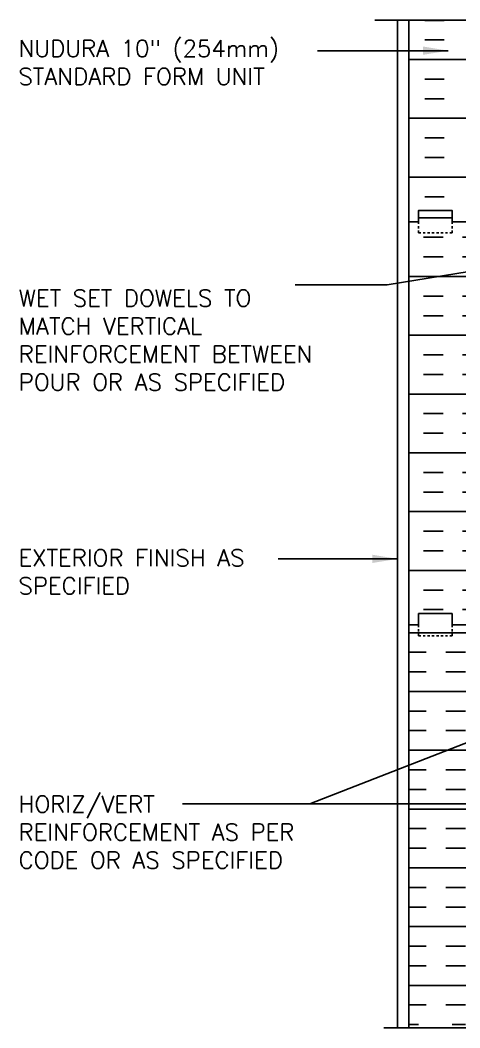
# Model space of a CAD drawing. Header units: inches. Extents: x 234.6 to 291.9, y 155 to 224.3.
# Drawn here: x 234.63 to 254.25, y 178.09 to 223.09 of the extents above; entities that cross this region are included whole.
import ezdxf

# ---------------------------------------------------------------- set-up
doc = ezdxf.new("R2010")
doc.units = ezdxf.units.IN
doc.header["$MEASUREMENT"] = 0
doc.linetypes.add('DASHED2', pattern=[0.375, 0.25, -0.125])
for name, color, linetype in [('HATCH', 12, 'Continuous'), ('LINE50', 5, 'Continuous'), ('LINE9', 9, 'Continuous'), ('TEXT', 4, 'Continuous')]:
    doc.layers.add(name, color=color, linetype=linetype)
doc.styles.add('DIM', font='romans.shx', dxfattribs={"width": 0.7})
doc.styles.add('ROMANS', font='romans.shx', dxfattribs={"height": 0.75})
doc.dimstyles.new('ext_12', dxfattribs={"dimscale": 12, "dimtxt": 0.09375, "dimasz": 0.09375, "dimexe": 0.09375, "dimexo": 0.0625, "dimgap": 0.0625, "dimtad": 1, "dimdec": 1, "dimzin": 3, "dimdsep": 46, "dimlunit": 4, "dimtxsty": 'DIM', "dimcen": 0.09, "dimdle": 0.09375, "dimclrt": 4, "dimadec": 0, "dimazin": 0, "dimtfac": 1, "dimtdec": 1, "dimtmove": 2, "dimatfit": 3, "dimfxl": 1, "dimfrac": 2, "dimtolj": 1, "dimtzin": 0, "dimarcsym": 0})

msp = doc.modelspace()

# ---------------------------------------------------------------- hatches: boundary and pattern name
at = {"layer": 'HATCH'}
h = msp.add_hatch(dxfattribs=at)
h.set_pattern_fill('INSUL', color=256, scale=7, style=0)
h.set_pattern_definition([(0, (266.6242, 198.5118), (0, 2.625), []), (0, (266.6242, 199.3868), (0, 2.625), [0.875, -0.875]), (0, (266.6242, 200.2618), (0, 2.625), [0.875, -0.875])])
h.paths.add_polyline_path([(267.22, 199.827), (264.595, 199.827), (264.595, 196.086), (265.283, 196.086), (265.283, 196.586), (266.783, 196.586), (266.783, 196.086), (267.22, 196.086)])
h.paths.add_polyline_path([(251.97, 196.086), (252.408, 196.086), (252.408, 196.586), (253.908, 196.586), (253.908, 196.086), (254.595, 196.086), (254.595, 214.086), (253.908, 214.086), (253.908, 214.586), (252.408, 214.586), (252.408, 214.086), (251.97, 214.086)])
h = msp.add_hatch(dxfattribs=at)
h.set_pattern_fill('INSUL', color=256, scale=7, style=0)
h.set_pattern_definition([(0, (265.8769, 193.1055), (0, 2.625), []), (0, (265.8769, 193.9805), (0, 2.625), [0.875, -0.875]), (0, (265.8769, 194.8555), (0, 2.625), [0.875, -0.875])])
h.paths.add_polyline_path([(267.22, 196.086), (266.783, 196.086), (266.783, 195.586), (265.283, 195.586), (265.283, 196.086), (264.595, 196.086), (264.595, 189.827), (267.22, 189.827)], flags=0)
h.paths.add_polyline_path([(267.22, 196.086), (266.783, 196.086), (266.783, 195.586), (265.283, 195.586), (265.283, 196.086), (264.595, 196.086), (264.595, 189.827), (267.22, 189.827)], flags=17)
h.paths.add_polyline_path([(267.22, 196.086), (266.783, 196.086), (266.783, 195.586), (265.283, 195.586), (265.283, 196.086), (264.595, 196.086), (264.595, 189.827), (267.22, 189.827)], flags=17)
h.paths.add_polyline_path([(267.22, 189.327), (264.595, 189.327), (264.595, 178.086), (267.22, 178.086)])
h.paths.add_polyline_path([(251.97, 178.086), (252.408, 178.086), (252.408, 178.586), (253.908, 178.586), (253.908, 178.086), (254.595, 178.086), (254.595, 196.086), (253.908, 196.086), (253.908, 196.586), (252.408, 196.586), (252.408, 196.086), (251.97, 196.086)])

# ---------------------------------------------------------------- linework, layer by layer
for p, q in [((252.684, 223.077), (253.559, 223.077)), ((252.684, 222.202), (253.559, 222.202)), ((251.97, 221.327), (254.595, 221.327)), ((252.684, 220.452), (253.559, 220.452)), ((252.684, 219.577), (253.559, 219.577)), ((251.97, 218.702), (254.595, 218.702)), ((252.684, 217.827), (253.559, 217.827)), ((252.684, 216.952), (253.559, 216.952)), ((251.97, 216.077), (254.595, 216.077)), ((252.684, 215.202), (253.559, 215.202))]:
    msp.add_line(p, q, dxfattribs=at)
at = {"layer": 'LINE50'}
for p, q in [((251.97, 214.086), (251.97, 223.086)), ((251.97, 196.086), (251.97, 214.086)), ((251.97, 178.086), (251.97, 196.086))]:
    msp.add_line(p, q, dxfattribs=at)
for points in [[(251.97, 214.086), (252.408, 214.086), (252.408, 214.586), (253.908, 214.586), (253.908, 214.086), (254.595, 214.086)], [(254.595, 214.086), (253.908, 214.086), (253.908, 214.586), (252.408, 214.586), (252.408, 214.086), (251.97, 214.086)], [(251.97, 196.086), (252.408, 196.086), (252.408, 196.586), (253.908, 196.586), (253.908, 196.086), (254.595, 196.086)], [(254.595, 196.086), (253.908, 196.086), (253.908, 196.586), (252.408, 196.586), (252.408, 196.086), (251.97, 196.086)]]:
    msp.add_lwpolyline(points, dxfattribs=at)
at = {"layer": 'LINE9'}
for p, q in [((250.463, 223.086), (258.595, 223.086)), ((251.47, 178.086), (251.47, 223.086)), ((250.864, 178.086), (258.799, 178.086))]:
    msp.add_line(p, q, dxfattribs=at)
at = {"layer": 'LINE9', "linetype": 'DASHED2', "ltscale": 0.15}
for points in [[(253.908, 214.086), (253.908, 214.086), (253.908, 213.586), (252.408, 213.586), (252.408, 214.086), (252.408, 214.086)], [(253.908, 196.086), (253.908, 196.086), (253.908, 195.586), (252.408, 195.586), (252.408, 196.086), (252.408, 196.086)]]:
    msp.add_lwpolyline(points, dxfattribs=at)

# ---------------------------------------------------------------- texts
at = {"layer": 'TEXT', "char_height": 0.75, "attachment_point": 4, "style": 'ROMANS'}
for s, insert, width in [('\\A1;NUDURA 10" (254mm) STANDARD FORM UNIT', (234.55, 221.195), 16.57727), ('\\A1;WET SET DOWELS TO MATCH VERTICAL REINFORCEMENT BETWEEN POUR OR AS SPECIFIED', (234.562, 208.797), 14.25833), ('\\A1;EXTERIOR FINISH AS SPECIFIED', (234.55, 198.451), 14.62371), ('HORIZ/VERT REINFORCEMENT AS PER CODE OR AS SPECIFIED', (234.558, 186.824), 15.30561)]:
    msp.add_mtext(s, dxfattribs=dict(at, insert=insert, width=width))

# ---------------------------------------------------------------- leaders
at = {"layer": 'TEXT'}
for points in [[(253.738, 221.723), (247.899, 221.723)], [(258.452, 212.491), (251.011, 211.266), (246.905, 211.266)], [(251.47, 199.029), (246.139, 199.028)], [(260.177, 193.02), (247.556, 188.083), (241.866, 188.083)]]:
    msp.add_leader(points, dimstyle='ext_12', override={"dimgap": 0.0625, "dimtad": 0}, dxfattribs=at)
msp.add_leader([(259.535, 188.083), (241.866, 188.083)], dimstyle='ext_12', dxfattribs=at)

doc.saveas('drawing.dxf')
